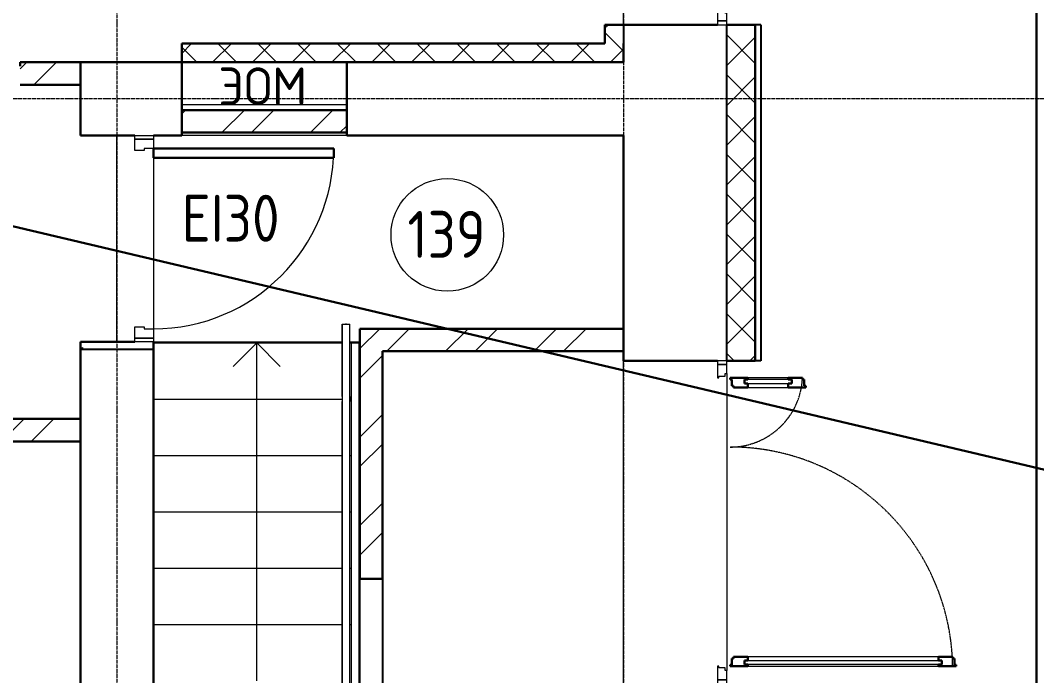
# Model space of a CAD drawing. Header units: millimetres. Extents: x -695119 to 412940, y -249585 to 622758.
# Drawn here: x -85131 to -79714, y 556387 to 559878 of the extents above; entities that cross this region are included whole.
import ezdxf

# ---------------------------------------------------------------- set-up
doc = ezdxf.new("R2010")
doc.units = ezdxf.units.MM
for name, pattern in [('ADSK_Линия сетки', [25, 20, -2.5, 0, -2.5]), ('ADSK_Штриховая_ш2 п1_5', [4.5, 3, -1.5]), ('ADSK_Штриховая_ш3 п1_5', [4.5, 3, -1.5])]:
    doc.linetypes.add(name, pattern=pattern)
for name, color, linetype, lineweight in [('_Схема', 5, 'Continuous', 30), ('Балясины', 7, 'Continuous', 9), ('Двери', 8, 'Continuous', 9), ('Каркас_Импост', 8, 'Continuous', 9), ('Лестницы', 8, 'Continuous', 9), ('Линии', 7, 'Continuous', 9), ('Марки помещений', 8, 'Continuous', 20), ('Монтажный зазор', 8, 'Continuous', 9), ('Ограждение', 8, 'Continuous', 9), ('Оси', 252, 'Continuous', 9), ('Остекление', 8, 'Continuous', 9), ('Открывание', 8, 'ADSK_Штриховая_ш2 п1_5', 9), ('Панель', 252, 'Continuous', 30), ('Перекрытия', 7, 'Continuous', 18), ('Поручни', 8, 'Continuous', 9), ('Стены разрез', 7, 'Continuous', 30), ('Стены штриховка', 7, 'Continuous', 9), ('Стрелки вверх', 7, 'Continuous', 18), ('Текстовые примечания', 7, 'Continuous', 9)]:
    doc.layers.add(name, color=color, linetype=linetype, lineweight=lineweight)
doc.layers.add('Стены', color=194, linetype='Continuous')
doc.styles.add('GOST Common_2', font='', dxfattribs={"width": 0.9, "height": 250})
doc.styles.add('GOST Common_4', font='', dxfattribs={"height": 7})
doc.styles.get('GOST Common_2').set_extended_font_data('GOST type B')
doc.styles.get('GOST Common_4').set_extended_font_data('GOST type B')
pattern_1 = [(45, (-109179.56, 538399.8), (-235.7317, 235.7317), []), (45, (-109022.4, 538399.8), (-235.7317, 235.7317), [])]
pattern_2 = [(45, (-109179.56, 538399.79), (-106.066, 106.066), []), (135, (-109179.56, 538399.79), (-106.066, -106.066), [])]

# ---------------------------------------------------------------- blocks, each defined once
blk = doc.blocks.new('Дверь_Alumark_однопольная_S50 - Ш_Наруж_1200х2200 Пр_Дн-14 Л-3892906-План 1 этажа смеж')
at = {"layer": 'Каркас_Импост'}
for p, q in [((-414, 275), (-455, 275)), ((-455, 275), (-455, 225)), ((-414, 267), (-414, 275)), ((664, 275), (664, 267)), ((705, 275), (664, 275)), ((705, 225), (705, 275)), ((-455, 225), (-391, 225)), ((-400, 267), (-414, 267)), ((-400, 233), (-400, 267)), ((-391, 233), (-400, 233)), ((-391, 225), (-391, 233)), ((650, 233), (641, 233)), ((641, 233), (641, 225)), ((641, 225), (705, 225)), ((664, 267), (650, 267)), ((650, 267), (650, 233))]:
    blk.add_line(p, q, dxfattribs=at)
at = {"layer": 'Монтажный зазор'}
for p, q in [((-475, 275), (-475, 225)), ((-455, 275), (-475, 275)), ((-455, 225), (-455, 275)), ((725, 275), (705, 275)), ((705, 275), (705, 225)), ((725, 225), (725, 275)), ((-475, 225), (-455, 225)), ((705, 225), (725, 225))]:
    blk.add_line(p, q, dxfattribs=at)
at = {"layer": 'Остекление'}
for p, q in [((608, 369), (608, 1285)), ((608, 1285), (632, 1285)), ((632, 1285), (632, 369)), ((632, 369), (608, 369))]:
    blk.add_line(p, q, dxfattribs=at)
at = {"layer": 'Открывание'}
blk.add_arc((659, 293), 1068, 90.9657, 180, dxfattribs=at)
at = {"layer": 'Панель'}
for p, q in [((641, 1361), (633, 1361)), ((633, 1361), (633, 1352)), ((641, 1267), (641, 1361)), ((599, 1343), (591, 1343)), ((591, 1343), (591, 1267)), ((633, 1352), (599, 1352)), ((599, 1352), (599, 1343)), ((591, 1267), (608, 1267)), ((608, 1267), (608, 1285)), ((608, 1285), (632, 1285)), ((632, 1285), (632, 1267)), ((632, 1267), (641, 1267)), ((591, 387), (591, 311)), ((591, 387), (608, 387)), ((608, 387), (608, 369)), ((632, 387), (641, 387)), ((632, 369), (632, 387)), ((641, 293), (641, 387)), ((608, 369), (632, 369)), ((591, 311), (599, 311)), ((599, 311), (599, 302)), ((599, 302), (633, 302)), ((633, 302), (633, 293)), ((633, 293), (641, 293))]:
    blk.add_line(p, q, dxfattribs=at)
at = {"layer": 'Панель', "lineweight": 9}
for p, q in [((591, 1267), (591, 387)), ((641, 387), (641, 1267))]:
    blk.add_line(p, q, dxfattribs=at)
blk = doc.blocks.new('Дверь_Alumark_двупольная_S50 - Ш_1_5_Наруж_1720х2200 Л-3897211-План 1 этажа смеж')
at = {"layer": 'Каркас_Импост'}
for p, q in [((-666, 275), (-715, 275)), ((-715, 275), (-715, 225)), ((-666, 267), (-666, 275)), ((916, 275), (916, 267)), ((965, 275), (916, 275)), ((965, 225), (965, 275)), ((-715, 225), (-643, 225)), ((-652, 267), (-666, 267)), ((-652, 233), (-652, 267)), ((-643, 233), (-652, 233)), ((-643, 225), (-643, 233)), ((902, 233), (893, 233)), ((893, 233), (893, 225)), ((893, 225), (965, 225)), ((916, 267), (902, 267)), ((902, 267), (902, 233))]:
    blk.add_line(p, q, dxfattribs=at)
at = {"layer": 'Монтажный зазор'}
for p, q in [((-735, 275), (-735, 225)), ((-715, 275), (-735, 275)), ((-715, 225), (-715, 275)), ((985, 275), (965, 275)), ((965, 275), (965, 225)), ((985, 225), (985, 275)), ((-735, 225), (-715, 225)), ((965, 225), (985, 225))]:
    blk.add_line(p, q, dxfattribs=at)
at = {"layer": 'Остекление'}
for p, q in [((863, 369), (863, 1421)), ((863, 1421), (884, 1421)), ((884, 1421), (884, 369)), ((-634, 621), (-634, 369)), ((-613, 621), (-634, 621)), ((-613, 369), (-613, 621)), ((-634, 369), (-613, 369)), ((884, 369), (863, 369))]:
    blk.add_line(p, q, dxfattribs=at)
at = {"layer": 'Открывание'}
for centre, radius, start, end in [((911, 293), 1186, 90.8696, 180), ((-661, 293), 386, 360, 87.3272)]:
    blk.add_arc(centre, radius, start, end, dxfattribs=at)
at = {"layer": 'Панель'}
for p, q in [((851, 1479), (843, 1479)), ((843, 1479), (843, 1403)), ((885, 1488), (851, 1488)), ((851, 1488), (851, 1479)), ((893, 1497), (885, 1497)), ((885, 1497), (885, 1488)), ((893, 1403), (893, 1497)), ((863, 1403), (863, 1421)), ((863, 1421), (884, 1421)), ((884, 1421), (884, 1403)), ((843, 1403), (863, 1403)), ((884, 1403), (893, 1403)), ((-635, 679), (-643, 679)), ((-643, 679), (-643, 603)), ((-601, 688), (-635, 688)), ((-635, 688), (-635, 679)), ((-593, 697), (-601, 697)), ((-601, 697), (-601, 688)), ((-593, 603), (-593, 697)), ((-634, 603), (-643, 603)), ((-634, 621), (-634, 603)), ((-613, 621), (-634, 621)), ((-613, 603), (-613, 621)), ((-593, 603), (-613, 603)), ((-643, 387), (-643, 293)), ((-634, 387), (-643, 387)), ((-634, 369), (-634, 387)), ((-613, 387), (-613, 369)), ((-593, 387), (-613, 387)), ((-593, 311), (-593, 387)), ((843, 387), (843, 311)), ((843, 387), (863, 387)), ((863, 387), (863, 369)), ((884, 387), (893, 387)), ((884, 369), (884, 387)), ((893, 293), (893, 387)), ((-613, 369), (-634, 369)), ((863, 369), (884, 369)), ((-643, 293), (-635, 293)), ((-635, 293), (-635, 302)), ((-635, 302), (-601, 302)), ((-601, 302), (-601, 311)), ((-601, 311), (-593, 311)), ((843, 311), (851, 311)), ((851, 311), (851, 302)), ((851, 302), (885, 302)), ((885, 302), (885, 293)), ((885, 293), (893, 293))]:
    blk.add_line(p, q, dxfattribs=at)
at = {"layer": 'Панель', "lineweight": 9}
for p, q in [((843, 1403), (843, 387)), ((893, 387), (893, 1403)), ((-643, 603), (-643, 387)), ((-593, 387), (-593, 603))]:
    blk.add_line(p, q, dxfattribs=at)
blk = doc.blocks.new('AC_Дверь_Однопольная_Деревянная - Ш___1100х2200h-3375739-План 1 этажа смеж')
at = {"layer": 'Каркас_Импост'}
for p, q in [((-530, 195), (-480, 195)), ((-530, 95), (-530, 195)), ((-480, 195), (-480, 145)), ((480, 195), (530, 195)), ((480, 145), (480, 195)), ((530, 195), (530, 95)), ((-480, 145), (-470, 145)), ((-470, 145), (-470, 95)), ((470, 145), (480, 145)), ((470, 95), (470, 145)), ((-470, 95), (-530, 95)), ((530, 95), (470, 95))]:
    blk.add_line(p, q, dxfattribs=at)
at = {"layer": 'Монтажный зазор'}
for p, q in [((-550, 195), (-530, 195)), ((-550, 95), (-550, 195)), ((-530, 195), (-530, 95)), ((530, 195), (550, 195)), ((530, 95), (530, 195)), ((550, 195), (550, 95)), ((-530, 95), (-550, 95)), ((550, 95), (530, 95))]:
    blk.add_line(p, q, dxfattribs=at)
at = {"layer": 'Панель'}
for p, q in [((-480, 1155), (-430, 1155)), ((-480, 195), (-480, 1155)), ((-430, 1155), (-430, 195)), ((-430, 195), (-480, 195))]:
    blk.add_line(p, q, dxfattribs=at)
at = {"layer": 'Панель', "lineweight": 9}
blk.add_arc((-480, 195), 960, 0, 90, dxfattribs=at)
blk = doc.blocks.new('Ограждение - Ограждение-2091208-План 1 этажа смеж')
at = {"layer": 'Поручни'}
for p, q in [((25814.4, 19760.3), (25854.4, 19760.3)), ((25814.4, 19460.3), (25814.4, 19760.3)), ((25854.4, 19460.3), (25854.4, 19760.3)), ((25814.4, 17672.6), (25814.4, 19460.3)), ((25854.4, 17691.3), (25854.4, 19460.3))]:
    blk.add_line(p, q, dxfattribs=at)
blk = doc.blocks.new('Тип верхнего поручня - Верхний поручень_Внутренний_-2091241-План 1 этажа смеж')
at = {"layer": 'Ограждение'}
for p, q in [((25764.4, 19860.3), (25764.4, 19760.3)), ((25786.8, 19860.3), (25782.1, 19860.3)), ((25804.4, 19760.3), (25804.4, 19860.3)), ((25764.4, 19760.3), (25764.4, 19475.1)), ((25804.4, 19475.1), (25804.4, 19760.3)), ((25764.4, 19458.7), (25764.4, 17649.3)), ((25804.4, 17668), (25804.4, 19458.7))]:
    blk.add_line(p, q, dxfattribs=at)
at = {"layer": 'Ограждение', "flags": 128}
for points in [[(25764.4, 19475.1), (25764.4, 19473.9), (25764.4, 19472.7), (25764.4, 19471.5), (25764.4, 19470.3), (25764.4, 19469.1), (25764.4, 19468), (25764.4, 19466.8), (25764.4, 19465.7), (25764.4, 19464.5), (25764.4, 19463.4), (25764.4, 19462.3), (25764.4, 19461.2), (25764.4, 19460.2), (25764.4, 19459.2), (25764.4, 19458.7)], [(25804.4, 19458.7), (25804.4, 19459.8), (25804.4, 19460.8), (25804.4, 19461.9), (25804.4, 19463), (25804.4, 19464.1), (25804.4, 19465.2), (25804.4, 19466.3), (25804.4, 19467.5), (25804.4, 19468.7), (25804.4, 19469.8), (25804.4, 19471), (25804.4, 19472.2), (25804.4, 19473.4), (25804.4, 19474.6), (25804.4, 19475.1)]]:
    blk.add_lwpolyline(points, dxfattribs=at)
blk = doc.blocks.new('Тип верхнего поручня - Верхний поручень_Внутренний_-V49-План 1 этажа смеж')
at = {"layer": 'Ограждение'}
for p, q in [((25764.4, 19860.3), (25804.4, 19860.3)), ((25764.4, 19475.1), (25764.4, 19860.3)), ((25804.4, 19475.1), (25804.4, 19860.3)), ((25764.4, 19475.1), (25764.4, 19447.8)), ((25764.4, 17649.3), (25764.4, 19447.8)), ((25804.4, 19475.1), (25804.4, 19447.8)), ((25804.4, 17668), (25804.4, 19447.8))]:
    blk.add_line(p, q, dxfattribs=at)
blk = doc.blocks.new('Тип перил - Перила_Внутренний_-2091259-План 1 этажа смеж')
at = {"layer": 'Ограждение', "flags": 128}
for points in [[(25764.4, 19475.1), (25764.4, 19473.9), (25764.4, 19472.7), (25764.4, 19471.5), (25764.4, 19470.3), (25764.4, 19469.1), (25764.4, 19468), (25764.4, 19466.8), (25764.4, 19465.7), (25764.4, 19464.5), (25764.4, 19463.4), (25764.4, 19462.3)], [(25804.4, 19461.9), (25804.4, 19463), (25804.4, 19464.1), (25804.4, 19465.2), (25804.4, 19466.3), (25804.4, 19467.5), (25804.4, 19468.7), (25804.4, 19469.8), (25804.4, 19471), (25804.4, 19472.2), (25804.4, 19473.4), (25804.4, 19474.6)]]:
    blk.add_lwpolyline(points, dxfattribs=at)
blk = doc.blocks.new('Тип перил - Перила_Внутренний_-V50-План 1 этажа смеж')
at = {"layer": 'Ограждение'}
for p, q in [((25764.4, 19475.1), (25764.4, 19458.6)), ((25804.4, 19475.1), (25804.4, 19458.6))]:
    blk.add_line(p, q, dxfattribs=at)
blk = doc.blocks.new('ADSK_Марка_Помещение_ОдноЗначение_Номер - Номер-462100-План 1 этажа смеж')
at = {"layer": 'Марки помещений'}
blk.add_circle((0, 0), 3, dxfattribs=at)

msp = doc.modelspace()

# ---------------------------------------------------------------- hatches: boundary and pattern name
at = {"layer": 'Стены разрез', "lineweight": 9}
h = msp.add_hatch(dxfattribs=at)
h.set_pattern_fill('FP_4', color=256, style=0, pattern_type=2)
h.set_pattern_definition([(0, (-109179.56, 538399.79), (406.4, 101.6), [33.528, -271.272, 33.528, -271.272, -1625.6]), (0, (-109179.56, 538399.79), (406.4, 101.6), [-609.6, 33.528, -576.072, 33.528, -271.272, -711.2]), (0, (-109179.56, 538399.79), (406.4, 101.6), [-1524, 33.528, -169.672, 33.528, -474.472]), (120, (-109027.16, 538450.59), (-291.18818, 301.15272), [33.528, -271.272, 33.528, -271.272, -1625.6]), (120, (-109027.16, 538450.59), (-291.18818, 301.15272), [-609.6, 33.528, -576.072, 33.528, -271.272, -711.2]), (120, (-109027.16, 538450.59), (-291.18818, 301.15272), [-1524, 33.528, -169.672, 33.528, -474.472]), (240, (-108976.36, 538653.79), (-115.21182, -402.75272), [33.528, -271.272, 33.528, -271.272, -1625.6]), (240, (-108976.36, 538653.79), (-115.21182, -402.75272), [-609.6, 33.528, -576.072, 33.528, -271.272, -711.2]), (240, (-108976.36, 538653.79), (-115.21182, -402.75272), [-1524, 33.528, -169.672, 33.528, -474.472])])
h.paths.add_polyline_path([(-81213.535, 553058.058), (-81213.535, 556345.058), (-81365.535, 556345.058), (-81365.535, 556343.058), (-81215.535, 556343.058), (-81215.535, 553058.058)])
h.paths.add_polyline_path([(-81365.535, 558065.058), (-81213.535, 558065.058), (-81213.535, 559855.058), (-81365.535, 559855.058), (-81365.535, 559853.058), (-81215.535, 559853.058), (-81215.535, 558067.058), (-81365.535, 558067.058)])
h.paths.add_polyline_path([(-81213.535, 561055.058), (-81213.535, 565860.058), (-81215.535, 565860.058), (-81215.535, 561057.058), (-81365.535, 561057.058), (-81365.535, 561055.058)])
h = msp.add_hatch(dxfattribs=at)
h.set_pattern_fill('FP_5', color=256, style=0, pattern_type=2)
h.set_pattern_definition(pattern_2)
h.paths.add_polyline_path([(-81365.535, 553058.058), (-81215.535, 553058.058), (-81215.535, 556343.058), (-81365.535, 556343.058), (-81365.535, 553210.058)])
h.paths.add_polyline_path([(-81215.535, 558067.058), (-81215.535, 559853.058), (-81365.535, 559853.058), (-81365.535, 558067.058)])
h.paths.add_polyline_path([(-81365.535, 561057.058), (-81215.535, 561057.058), (-81215.535, 565860.058), (-81365.535, 565860.058), (-81365.535, 562127.583)])
h = msp.add_hatch(dxfattribs=at)
h.set_pattern_fill('FP_5', color=256, style=0, pattern_type=2)
h.set_pattern_definition(pattern_2)
h.paths.add_polyline_path([(-82015.535, 559755.058), (-81915.535, 559755.058), (-81915.535, 559855.058), (-82015.535, 559855.058)])
h.paths.add_polyline_path([(-81915.535, 561055.058), (-81915.535, 561105.058), (-82015.535, 561105.058), (-82015.535, 561055.058)])
h = msp.add_hatch(dxfattribs=at)
h.set_pattern_fill('FP_5', color=256, style=0, pattern_type=2)
h.set_pattern_definition(pattern_2)
h.paths.add_polyline_path([(-81915.535, 559655.058), (-81915.535, 559755.058), (-84270.535, 559755.058), (-84270.535, 559655.058), (-82118.346, 559655.058)])
h = msp.add_hatch(dxfattribs=at)
h.set_pattern_fill('FP_1', color=256, style=0, pattern_type=2)
h.set_pattern_definition(pattern_1)
h.paths.add_polyline_path([(-85130.535, 559535.058), (-84810.535, 559535.058), (-84810.535, 559655.058), (-85130.535, 559655.058), (-85130.535, 559631.818)])
h.paths.add_polyline_path([(-86423.634, 559535.058), (-86230.535, 559535.058), (-86230.535, 559655.058), (-86520.535, 559655.058), (-86520.535, 559535.058)])
h = msp.add_hatch(dxfattribs=at)
h.set_pattern_fill('FP_1', color=256, style=0, pattern_type=2)
h.set_pattern_definition(pattern_1)
h.paths.add_polyline_path([(-83553.442, 559280.058), (-83390.535, 559280.058), (-83390.535, 559400.058), (-84270.535, 559400.058), (-84270.535, 559280.058)])
h = msp.add_hatch(dxfattribs=at)
h.set_pattern_fill('FP_1', color=256, style=0, pattern_type=2)
h.set_pattern_definition(pattern_1)
h.paths.add_polyline_path([(-83200.535, 556902.227), (-83200.535, 558235.058), (-83320.535, 558235.058), (-83320.535, 556902.227)])
h = msp.add_hatch(dxfattribs=at)
h.set_pattern_fill('FP_1', color=256, style=0, pattern_type=2)
h.set_pattern_definition(pattern_1)
h.paths.add_polyline_path([(-82118.346, 558115.058), (-81915.535, 558115.058), (-81915.535, 558235.058), (-83200.535, 558235.058), (-83200.535, 558115.058), (-82835.894, 558115.058)])
h = msp.add_hatch(dxfattribs=at)
h.set_pattern_fill('FP_8', color=256, style=0, pattern_type=2)
h.set_pattern_definition([(50, (-109179.56, 538399.8), (728.737, -63.756), [76.2, -838.2]), (355, (-109179.56, 538399.8), (-140.972, 764.228), [60.96, -670.56]), (100.451, (-109118.8, 538394.5), (587.77, 700.467), [64.76, -712.36]), (46.184, (-109179.6, 538603), (1084.316, -168.17), [114.3, -1257.3]), (96.636, (-109089.2, 538589), (949.61, 989.71), [97.14, -1068.54]), (351.184, (-109179.6, 538603), (949.62, 989.7), [91.44, -1005.84]), (21, (-109077.96, 538552.2), (606.458, -409.06), [76.2, -838.2]), (326, (-109077.96, 538552.2), (247.208, 736.753), [60.96, -670.56]), (71.451, (-109027.4, 538518.1), (853.668, 327.685), [64.76, -712.36]), (37.5, (-109179.56, 538399.8), (12.3547, 338.2201), [33.528, -628.904, 33.528, -647.192, -673.1]), (37.5, (-109179.56, 538399.8), (12.3547, 338.2201), [-1343.152, 33.528, -639.572]), (7.5, (-109179.56, 538399.8), (267.279, 400.722), [33.528, -354.584, 33.528, -613.664, -256.54]), (7.5, (-109179.56, 538399.8), (267.279, 400.722), [-1035.304, 33.528, -223.012]), (327.5, (-109406.13, 538399.8), (542.3633, -22.9153), [33.528, -220.472, 33.528, -758.952, -1051.56]), (327.5, (-109406.13, 538399.8), (542.3633, -22.9153), [-1046.48, 33.528, -1018.032]), (317.5, (-109507.73, 538399.8), (592.517, 101.707), [33.528, -296.672, 33.528, -492.76, -746.76]), (317.5, (-109507.73, 538399.8), (592.517, 101.707), [-856.488, 33.528, -713.232])])
h.paths.add_polyline_path([(-84520.535, 558125.453), (-84420.535, 558125.453), (-84420.535, 558165.058), (-84810.535, 558165.058), (-84810.535, 558125.453)])
h = msp.add_hatch(dxfattribs=at)
h.set_pattern_fill('FP_1', color=256, style=0, pattern_type=2)
h.set_pattern_definition(pattern_1)
h.paths.add_polyline_path([(-84988.538, 557635.054), (-84810.535, 557635.054), (-84810.535, 557755.054), (-85440.535, 557755.054), (-85440.535, 557635.054)])
h.paths.add_polyline_path([(-86540.535, 557635.054), (-86540.535, 557755.054), (-86640.535, 557755.054), (-86640.535, 557635.054)])

# ---------------------------------------------------------------- linework, layer by layer
at = {"layer": '_Схема', "color": 5}
msp.add_line((-356137.271, 622757.974), (189125.193, 494018.926), dxfattribs=at)
at = {"layer": 'Лестницы'}
for p, q in [((-84420.535, 558160.058), (-83415.135, 558160.058)), ((-83375.135, 558160.058), (-83365.135, 558160.058)), ((-83325.135, 558160.058), (-83320.535, 558160.058)), ((-84420.535, 557860.058), (-83415.04, 557860.058)), ((-84420.535, 557860.058), (-83415.04, 557860.058)), ((-83375.24, 557860.058), (-83365.135, 557860.058)), ((-83375.24, 557860.058), (-83365.135, 557860.058)), ((-83325.135, 557860.058), (-83320.535, 557860.058)), ((-83325.135, 557860.058), (-83320.535, 557860.058)), ((-84420.535, 557560.058), (-83415.135, 557560.058)), ((-84420.535, 557560.058), (-83415.135, 557560.058)), ((-83375.135, 557560.058), (-83365.135, 557560.058)), ((-83375.135, 557560.058), (-83365.135, 557560.058)), ((-83325.135, 557560.058), (-83320.535, 557560.058)), ((-83325.135, 557560.058), (-83320.535, 557560.058)), ((-84420.535, 557260.058), (-83415.135, 557260.058)), ((-84420.535, 557260.058), (-83415.135, 557260.058)), ((-83375.135, 557260.058), (-83365.135, 557260.058)), ((-83375.135, 557260.058), (-83365.135, 557260.058)), ((-83325.135, 557260.058), (-83320.535, 557260.058)), ((-83325.135, 557260.058), (-83320.535, 557260.058)), ((-84420.535, 556960.058), (-83415.135, 556960.058)), ((-84420.535, 556960.058), (-83415.135, 556960.058)), ((-83375.135, 556960.058), (-83365.135, 556960.058)), ((-83375.135, 556960.058), (-83365.135, 556960.058)), ((-83325.135, 556960.058), (-83320.535, 556960.058)), ((-83325.135, 556960.058), (-83320.535, 556960.058)), ((-84420.535, 556660.058), (-83415.135, 556660.058)), ((-84420.535, 556660.058), (-83415.135, 556660.058)), ((-83375.135, 556660.058), (-83365.135, 556660.058)), ((-83375.135, 556660.058), (-83365.135, 556660.058)), ((-83325.135, 556660.058), (-83320.535, 556660.058)), ((-83325.135, 556660.058), (-83320.535, 556660.058))]:
    msp.add_line(p, q, dxfattribs=at)
at = {"layer": 'Линии', "linetype": 'ADSK_Штриховая_ш3 п1_5', "lineweight": 30}
msp.add_line((-79715.535, 553712.856), (-79715.535, 567613.058), dxfattribs=at)
at = {"layer": 'Оси', "linetype": 'ADSK_Линия сетки'}
for p, q in [((-84615.535, 572133.794), (-84615.535, 547601.515)), ((-81915.535, 572133.794), (-81915.535, 550313.64)), ((-72648.241, 559460.058), (-149587.813, 559460.058))]:
    msp.add_line(p, q, dxfattribs=at)
at = {"layer": 'Перекрытия', "color": 49, "true_color": 0x464646}
for p, q in [((-81915.535, 559855.058), (-81915.535, 561055.058)), ((-84270.535, 559430.058), (-83390.535, 559430.058)), ((-84615.535, 558165.058), (-84615.535, 559265.058)), ((-83390.535, 559265.058), (-84270.535, 559265.058)), ((-84420.535, 559145.058), (-84420.535, 558235.058)), ((-84420.535, 558165.058), (-83415.135, 558165.058)), ((-83375.135, 558165.058), (-83320.535, 558165.058)), ((-81915.535, 556345.058), (-81915.535, 558065.058)), ((-81365.535, 557996.058), (-81365.535, 556414.058))]:
    msp.add_line(p, q, dxfattribs=at)
at = {"layer": 'Стены'}
for p, q in [((-81915.535, 559855.058), (-81915.535, 559755.058)), ((-81365.535, 558065.058), (-81365.535, 559855.058)), ((-81183.535, 559855.058), (-81213.535, 559855.058)), ((-81183.535, 559855.058), (-81183.535, 558065.058)), ((-84420.535, 558125.453), (-84810.535, 558125.453)), ((-81183.535, 558065.058), (-81213.535, 558065.058)), ((-83320.535, 556093.212), (-83320.535, 556902.227)), ((-83200.535, 556902.227), (-83200.535, 555460.058))]:
    msp.add_line(p, q, dxfattribs=at)
at = {"layer": 'Стены разрез'}
for p, q in [((-81415.535, 559855.058), (-82015.535, 559855.058)), ((-82015.535, 559855.058), (-82015.535, 559755.058)), ((-81365.535, 559855.058), (-81213.535, 559855.058)), ((-81213.535, 558065.058), (-81213.535, 559855.058)), ((-84270.535, 559265.058), (-84270.535, 559755.058)), ((-82015.535, 559755.058), (-84270.535, 559755.058)), ((-81915.535, 559655.058), (-81915.535, 559755.058)), ((-85130.535, 559655.058), (-85130.535, 559635.058)), ((-85130.535, 559655.058), (-81915.535, 559655.058)), ((-84810.535, 559265.058), (-84810.535, 559655.058)), ((-83390.535, 559655.058), (-83390.535, 559265.058)), ((-85130.535, 559535.058), (-84810.535, 559535.058)), ((-83390.535, 559400.058), (-84270.535, 559400.058)), ((-84270.535, 559280.058), (-83390.535, 559280.058)), ((-84810.535, 559265.058), (-84520.535, 559265.058)), ((-84420.535, 559265.058), (-84270.535, 559265.058)), ((-83390.535, 559265.058), (-81915.535, 559265.058)), ((-81915.535, 559265.058), (-81915.535, 558065.058)), ((-83320.535, 558235.058), (-83320.535, 556902.227)), ((-81915.535, 558235.058), (-83320.535, 558235.058)), ((-84810.535, 558165.058), (-84810.535, 553760.058)), ((-84520.535, 558165.058), (-84810.535, 558165.058)), ((-84420.535, 553760.058), (-84420.535, 558165.058)), ((-83200.535, 556902.227), (-83200.535, 558115.058)), ((-83200.535, 558115.058), (-81915.535, 558115.058)), ((-81915.535, 558065.058), (-81415.535, 558065.058)), ((-81365.535, 558065.058), (-81213.535, 558065.058)), ((-84810.535, 557755.054), (-85440.535, 557755.054)), ((-85440.535, 557635.054), (-84810.535, 557635.054)), ((-83320.535, 556902.227), (-83200.535, 556902.227))]:
    msp.add_line(p, q, dxfattribs=at)
at = {"layer": 'Стены штриховка'}
for p, q in [((-81215.535, 559853.058), (-81365.535, 559853.058)), ((-81215.535, 558067.058), (-81215.535, 559853.058)), ((-81365.535, 558067.058), (-81215.535, 558067.058))]:
    msp.add_line(p, q, dxfattribs=at)
at = {"layer": 'Стрелки вверх'}
for p, q in [((-83870.535, 558160.058), (-83995.535, 558035.058)), ((-83870.535, 557860.058), (-83870.535, 558160.058)), ((-83870.535, 558160.058), (-83745.535, 558035.058)), ((-83870.535, 557560.058), (-83870.535, 557860.058)), ((-83870.535, 557260.058), (-83870.535, 557560.058)), ((-83870.535, 556960.058), (-83870.535, 557260.058)), ((-83870.535, 556660.058), (-83870.535, 556960.058)), ((-83870.535, 556360.058), (-83870.535, 556660.058))]:
    msp.add_line(p, q, dxfattribs=at)

# ---------------------------------------------------------------- block references
at = {"layer": 'Балясины'}
msp.add_blockref('Ограждение - Ограждение-2091208-План 1 этажа смеж', (-109179.558, 538399.789), dxfattribs=at)
at = {"layer": 'Двери', "rotation": 269.9999999999999}
for name, p in [('Дверь_Alumark_однопольная_S50 - Ш_Наруж_1200х2200 Пр_Дн-14 Л-3892906-План 1 этажа смеж', (-81640.535, 560580.058)), ('AC_Дверь_Однопольная_Деревянная - Ш___1100х2200h-3375739-План 1 этажа смеж', (-84615.535, 558715.058)), ('Дверь_Alumark_двупольная_S50 - Ш_1_5_Наруж_1720х2200 Л-3897211-План 1 этажа смеж', (-81640.535, 557330.058))]:
    msp.add_blockref(name, p, dxfattribs=at)
at = {"layer": 'Марки помещений', "xscale": 99.99999999999993, "yscale": 99.99999999999993, "zscale": 99.99999999999993}
msp.add_blockref('ADSK_Марка_Помещение_ОдноЗначение_Номер - Номер-462100-План 1 этажа смеж', (-82855.001, 558735.407), dxfattribs=at)
at = {"layer": 'Ограждение'}
for name in ['Тип верхнего поручня - Верхний поручень_Внутренний_-2091241-План 1 этажа смеж', 'Тип верхнего поручня - Верхний поручень_Внутренний_-V49-План 1 этажа смеж', 'Тип перил - Перила_Внутренний_-2091259-План 1 этажа смеж', 'Тип перил - Перила_Внутренний_-V50-План 1 этажа смеж']:
    msp.add_blockref(name, (-109179.558, 538399.789), dxfattribs=at)

# ---------------------------------------------------------------- texts
at = {"layer": 'Марки помещений', "lineweight": 9, "insert": (-83067.409, 558863.132), "char_height": 250, "width": 526.70869, "attachment_point": 1, "style": 'GOST Common_2'}
msp.add_mtext('139', dxfattribs=at)
at = {"layer": 'Текстовые примечания', "insert": (-84075.107, 559627.291), "char_height": 200, "width": 555.56944, "attachment_point": 1, "style": 'GOST Common_4'}
msp.add_mtext('ЭОМ', dxfattribs=at)
at = {"layer": 'Текстовые примечания', "color": 1, "true_color": 0xff0000, "insert": (-84270.263, 558949.103), "char_height": 250, "width": 663.79725, "attachment_point": 1, "style": 'GOST Common_2'}
msp.add_mtext('EI30', dxfattribs=at)

doc.saveas('drawing.dxf')
